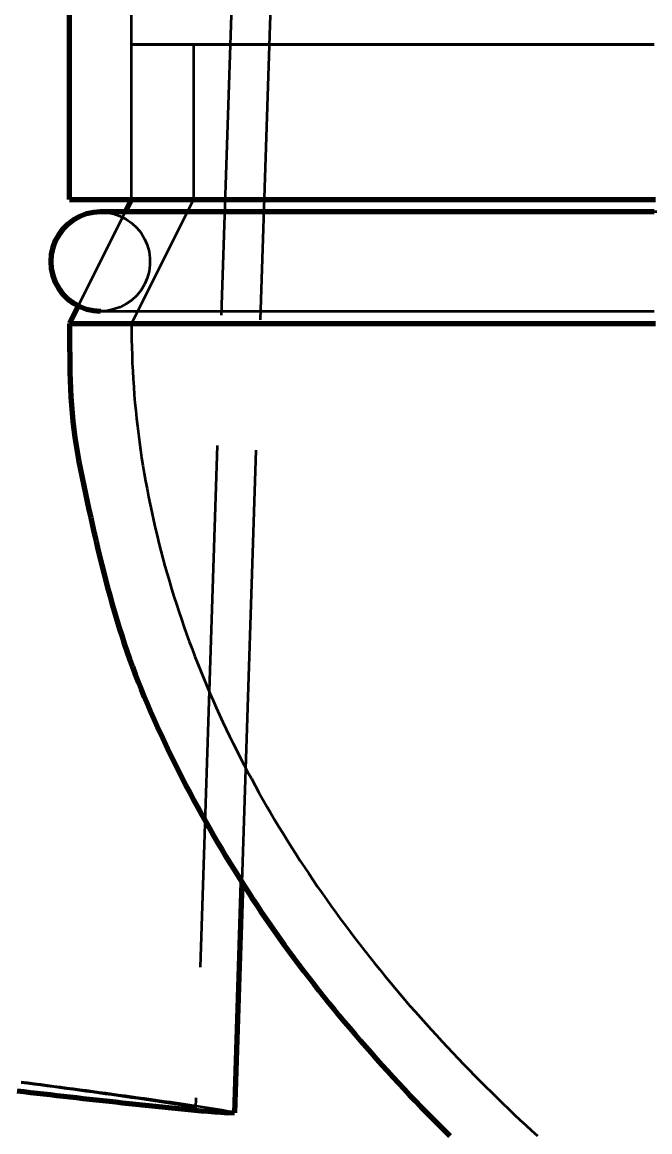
# Model space of a CAD drawing. Header units: millimetres. Extents: x 0 to 2382, y 0 to 420.
# Drawn here: x 139.64 to 144.44, y 222.36 to 230.86 of the extents above; entities that cross this region are included whole.
import ezdxf

# ---------------------------------------------------------------- set-up
doc = ezdxf.new("R2010")
doc.units = ezdxf.units.MM
doc.linetypes.add('IRAM-E-TRAZOS', pattern=[5, 4, -1])
for name, color, linetype, lineweight in [('01-VISIBLE', 7, 'CONTINUOUS', 70), ('02-OCULTA', 4, 'IRAM-E-TRAZOS', 35), ('04-COTA', 3, 'CONTINUOUS', 18)]:
    doc.layers.add(name, color=color, linetype=linetype, lineweight=lineweight)
doc.styles.add('ISO3098', font='isocpeur.ttf')
doc.dimstyles.new('FLAMA-IRAM', dxfattribs={"dimtxt": 3.5, "dimasz": 3.5, "dimexe": 2, "dimexo": 1.5, "dimgap": 1, "dimtad": 1, "dimdec": 1, "dimtxsty": 'ISO3098', "dimblk": 'IRAM_FLECHA', "dimblk1": 'IRAM_FLECHA', "dimblk2": 'IRAM_FLECHA', "dimcen": 2.5, "dimclrd": 256, "dimclre": 256, "dimclrt": 256, "dimazin": 3, "dimtfac": 1, "dimtmove": 0, "dimatfit": 3, "dimlwd": 18, "dimlwe": 18})

# ---------------------------------------------------------------- blocks, each defined once
blk = doc.blocks.new('IRAM_FLECHA')
blk.add_solid([(0, 0), (-1, 0.125), (-1, -0.125)])

msp = doc.modelspace()

# ---------------------------------------------------------------- linework, layer by layer
at = {"layer": '01-VISIBLE'}
for p, q in [((140, 229.5), (140, 232.4125)), ((140.475, 229.5), (140.4275, 229.405)), ((140.0676, 228.6851), (140, 228.55)), ((141.3205, 224.2686), (141.2632, 222.5023))]:
    msp.add_line(p, q, dxfattribs=at)
for points in [[(140, 229.5), (140.0975, 229.5), (140.195, 229.5), (140.2925, 229.5), (140.39, 229.5), (140.4875, 229.5), (140.585, 229.5), (140.6825, 229.5), (140.78, 229.5), (140.8775, 229.5), (140.975, 229.5), (141.0725, 229.5), (141.17, 229.5), (141.2675, 229.5), (141.365, 229.5), (141.4625, 229.5), (141.56, 229.5), (141.6575, 229.5), (141.755, 229.5), (141.8525, 229.5), (141.95, 229.5), (142.0475, 229.5), (142.145, 229.5), (142.2425, 229.5), (142.34, 229.5), (142.4375, 229.5), (142.535, 229.5), (142.6325, 229.5), (142.73, 229.5), (142.8275, 229.5), (142.925, 229.5), (143.0225, 229.5), (143.12, 229.5), (143.2175, 229.5), (143.315, 229.5), (143.4125, 229.5), (143.51, 229.5), (143.6075, 229.5), (143.705, 229.5), (143.8025, 229.5), (143.9, 229.5), (143.9975, 229.5), (144.095, 229.5), (144.1925, 229.5), (144.29, 229.5), (144.3875, 229.5), (144.485, 229.5)], [(140.2375, 229.405), (140.1834, 229.4011), (140.1304, 229.3896), (140.0796, 229.3707), (140.0321, 229.3447), (139.9887, 229.3122), (139.9503, 229.2738), (139.9178, 229.2304), (139.8918, 229.1829), (139.8729, 229.1321), (139.8614, 229.0791), (139.8575, 229.025)], [(140.4275, 229.405), (140.3958, 229.405), (140.3642, 229.405), (140.3325, 229.405), (140.3008, 229.405), (140.2691, 229.405), (140.2375, 229.405)], [(144.4753, 229.405), (144.3789, 229.405), (144.2826, 229.405), (144.1863, 229.405), (144.09, 229.405), (143.9937, 229.405), (143.8974, 229.405), (143.8011, 229.405), (143.7048, 229.405), (143.6084, 229.405), (143.5121, 229.405), (143.4158, 229.405), (143.3195, 229.405), (143.2232, 229.405), (143.1269, 229.405), (143.0306, 229.405), (142.9343, 229.405), (142.8379, 229.405), (142.7416, 229.405), (142.6453, 229.405), (142.549, 229.405), (142.4527, 229.405), (142.3564, 229.405), (142.2601, 229.405), (142.1638, 229.405), (142.0674, 229.405), (141.9711, 229.405), (141.8748, 229.405), (141.7785, 229.405), (141.6822, 229.405), (141.5859, 229.405), (141.4896, 229.405), (141.3933, 229.405), (141.2969, 229.405), (141.2006, 229.405), (141.1043, 229.405), (141.008, 229.405), (140.9117, 229.405), (140.8154, 229.405), (140.7191, 229.405), (140.6228, 229.405), (140.5264, 229.405), (140.4301, 229.405), (140.3338, 229.405), (140.2375, 229.405)], [(139.8575, 229.025), (139.8614, 228.9709), (139.8729, 228.9179), (139.8918, 228.8671), (139.9178, 228.8196), (139.9503, 228.7762), (139.9887, 228.7378), (140.0321, 228.7053), (140.0796, 228.6793), (140.1304, 228.6604), (140.1834, 228.6489), (140.2375, 228.645)], [(140, 228.55), (140.0975, 228.55), (140.195, 228.55), (140.2925, 228.55), (140.39, 228.55), (140.4875, 228.55), (140.585, 228.55), (140.6825, 228.55), (140.78, 228.55), (140.8775, 228.55), (140.975, 228.55), (141.0725, 228.55), (141.17, 228.55), (141.2675, 228.55), (141.365, 228.55), (141.4625, 228.55), (141.56, 228.55), (141.6575, 228.55), (141.755, 228.55), (141.8525, 228.55), (141.95, 228.55), (142.0475, 228.55), (142.145, 228.55), (142.2425, 228.55), (142.34, 228.55), (142.4375, 228.55), (142.535, 228.55), (142.6325, 228.55), (142.73, 228.55), (142.8275, 228.55), (142.925, 228.55), (143.0225, 228.55), (143.12, 228.55), (143.2175, 228.55), (143.315, 228.55), (143.4125, 228.55), (143.51, 228.55), (143.6075, 228.55), (143.705, 228.55), (143.8025, 228.55), (143.9, 228.55), (143.9975, 228.55), (144.095, 228.55), (144.1925, 228.55), (144.29, 228.55), (144.3875, 228.55), (144.485, 228.55)], [(140, 228.55), (140.0005, 228.4875), (140.001, 228.4251), (140.0015, 228.3626), (140.0021, 228.3002), (140.003, 228.2377), (140.0043, 228.1753), (140.0061, 228.1128), (140.0085, 228.0504), (140.0116, 227.988), (140.0157, 227.9257), (140.0207, 227.8634), (140.0268, 227.8013), (140.034, 227.7392), (140.0423, 227.6773), (140.0517, 227.6156), (140.0621, 227.554), (140.0732, 227.4925), (140.085, 227.4312), (140.0973, 227.37), (140.1099, 227.3088), (140.1228, 227.2477), (140.1359, 227.1866), (140.1492, 227.1256), (140.1627, 227.0646), (140.1763, 227.0036), (140.19, 226.9427), (140.204, 226.8818), (140.2182, 226.821), (140.2327, 226.7602), (140.2475, 226.6995), (140.2627, 226.639), (140.2783, 226.5785), (140.2944, 226.5181), (140.3109, 226.4579), (140.328, 226.3978), (140.3455, 226.3379), (140.3634, 226.278), (140.3815, 226.2182), (140.4004, 226.1587), (140.4199, 226.0994), (140.44, 226.0402), (140.4608, 225.9813), (140.4821, 225.9226), (140.5041, 225.8641), (140.5266, 225.8059), (140.5496, 225.7478), (140.5732, 225.69), (140.5972, 225.6323), (140.6218, 225.5749), (140.6469, 225.5177), (140.6724, 225.4607), (140.6984, 225.4039), (140.7248, 225.3473), (140.7516, 225.2909), (140.7789, 225.2347), (140.8065, 225.1787), (140.8345, 225.1228), (140.8629, 225.0672), (140.8916, 225.0117), (140.9207, 224.9565), (140.9502, 224.9014), (140.98, 224.8465), (141.0101, 224.7918), (141.0406, 224.7373), (141.0713, 224.6829), (141.1024, 224.6287), (141.1339, 224.5747), (141.1656, 224.521), (141.1977, 224.4673), (141.23, 224.4139), (141.2627, 224.3607), (141.2958, 224.3077), (141.3291, 224.2549), (141.3629, 224.2023), (141.3969, 224.15), (141.4313, 224.0978), (141.4661, 224.0459), (141.5012, 223.9943), (141.5366, 223.9428), (141.5724, 223.8916), (141.6084, 223.8406), (141.6448, 223.7899), (141.6816, 223.7393), (141.7186, 223.689), (141.7559, 223.639), (141.7936, 223.5891), (141.8315, 223.5395), (141.8697, 223.4901), (141.9083, 223.441), (141.9471, 223.392), (141.9862, 223.3433), (142.0255, 223.2948), (142.0652, 223.2465), (142.1051, 223.1985), (142.1453, 223.1507), (142.1857, 223.1031), (142.2264, 223.0557), (142.2674, 223.0086), (142.3086, 222.9616), (142.3501, 222.9149), (142.3918, 222.8684), (142.4338, 222.8222), (142.476, 222.7761), (142.5184, 222.7303), (142.5611, 222.6847), (142.6039, 222.6393), (142.6471, 222.5941), (142.6904, 222.5491), (142.734, 222.5043), (142.7778, 222.4598), (142.8218, 222.4155), (142.866, 222.3714), (142.9104, 222.3275)], [(141.2632, 222.5023), (141.2131, 222.5009), (141.1626, 222.504), (141.1121, 222.5078), (141.0616, 222.512), (141.0112, 222.5165), (140.9607, 222.5212), (140.9103, 222.526), (140.8599, 222.5309), (140.8095, 222.5359), (140.7591, 222.541), (140.7087, 222.5461), (140.6584, 222.5513), (140.608, 222.5566), (140.5576, 222.5619), (140.5073, 222.5672), (140.4569, 222.5726), (140.4065, 222.578), (140.3562, 222.5835), (140.3058, 222.589), (140.2555, 222.5945), (140.2052, 222.6), (140.1548, 222.6056), (140.1045, 222.6112), (140.0542, 222.6168), (140.0038, 222.6225), (139.9535, 222.6281), (139.9032, 222.6338), (139.8528, 222.6395), (139.8025, 222.6452), (139.7522, 222.6509), (139.7019, 222.6567), (139.6516, 222.6624), (139.6012, 222.6682)]]:
    msp.add_lwpolyline(points, dxfattribs=at)
at = {"layer": '02-OCULTA'}
for p, q in [((140.475, 229.5), (140.475, 297.5)), ((141.616, 242.6075), (140.9654, 222.5389)), ((141.9138, 242.5709), (141.3205, 224.2686)), ((140.475, 229.5), (140.475, 230.6875)), ((140.95, 230.6875), (140.95, 229.5)), ((140.95, 229.5), (140.475, 228.55)), ((140.4275, 229.405), (140.0676, 228.6851))]:
    msp.add_line(p, q, dxfattribs=at)
for points in [[(144.4703, 230.6875), (144.3751, 230.6875), (144.28, 230.6875), (144.1849, 230.6875), (144.0898, 230.6875), (143.9946, 230.6875), (143.8995, 230.6875), (143.8044, 230.6875), (143.7093, 230.6875), (143.6141, 230.6875), (143.519, 230.6875), (143.4239, 230.6875), (143.3288, 230.6875), (143.2336, 230.6875), (143.1385, 230.6875), (143.0434, 230.6875), (142.9483, 230.6875), (142.8531, 230.6875), (142.758, 230.6875), (142.6629, 230.6875), (142.5678, 230.6875), (142.4726, 230.6875), (142.3775, 230.6875), (142.2824, 230.6875), (142.1873, 230.6875), (142.0921, 230.6875), (141.997, 230.6875), (141.9019, 230.6875), (141.8068, 230.6875), (141.7116, 230.6875), (141.6165, 230.6875), (141.5214, 230.6875), (141.4263, 230.6875), (141.3311, 230.6875), (141.236, 230.6875), (141.1409, 230.6875), (141.0458, 230.6875), (140.9506, 230.6875), (140.8555, 230.6875), (140.7604, 230.6875), (140.6653, 230.6875), (140.5701, 230.6875), (140.475, 230.6875)], [(140.475, 230.6875), (140.5701, 230.6875), (140.6653, 230.6875), (140.7604, 230.6875), (140.8555, 230.6875), (140.9506, 230.6875), (141.0458, 230.6875), (141.1409, 230.6875), (141.236, 230.6875), (141.3311, 230.6875), (141.4263, 230.6875), (141.5214, 230.6875), (141.6165, 230.6875), (141.7116, 230.6875), (141.8068, 230.6875), (141.9019, 230.6875), (141.997, 230.6875), (142.0921, 230.6875), (142.1873, 230.6875), (142.2824, 230.6875), (142.3775, 230.6875), (142.4726, 230.6875), (142.5678, 230.6875), (142.6629, 230.6875), (142.758, 230.6875), (142.8531, 230.6875), (142.9483, 230.6875), (143.0434, 230.6875), (143.1385, 230.6875), (143.2336, 230.6875), (143.3288, 230.6875), (143.4239, 230.6875), (143.519, 230.6875), (143.6141, 230.6875), (143.7093, 230.6875), (143.8044, 230.6875), (143.8995, 230.6875), (143.9946, 230.6875), (144.0898, 230.6875), (144.1849, 230.6875), (144.28, 230.6875), (144.3751, 230.6875), (144.4703, 230.6875)], [(144.4745, 230.6875), (144.3818, 230.6875), (144.289, 230.6875), (144.1963, 230.6875), (144.1035, 230.6875), (144.0108, 230.6875), (143.918, 230.6875), (143.8253, 230.6875), (143.7325, 230.6875), (143.6398, 230.6875), (143.547, 230.6875), (143.4543, 230.6875), (143.3615, 230.6875), (143.2688, 230.6875), (143.176, 230.6875), (143.0833, 230.6875), (142.9905, 230.6875), (142.8978, 230.6875), (142.805, 230.6875), (142.7123, 230.6875), (142.6195, 230.6875), (142.5268, 230.6875), (142.434, 230.6875), (142.3413, 230.6875), (142.2485, 230.6875), (142.1558, 230.6875), (142.063, 230.6875), (141.9703, 230.6875), (141.8775, 230.6875), (141.7848, 230.6875), (141.692, 230.6875), (141.5993, 230.6875), (141.5065, 230.6875), (141.4138, 230.6875), (141.321, 230.6875), (141.2283, 230.6875), (141.1355, 230.6875), (141.0428, 230.6875), (140.95, 230.6875)], [(140.95, 230.6875), (141.0428, 230.6875), (141.1355, 230.6875), (141.2283, 230.6875), (141.321, 230.6875), (141.4138, 230.6875), (141.5065, 230.6875), (141.5993, 230.6875), (141.692, 230.6875), (141.7848, 230.6875), (141.8775, 230.6875), (141.9703, 230.6875), (142.063, 230.6875), (142.1558, 230.6875), (142.2485, 230.6875), (142.3413, 230.6875), (142.434, 230.6875), (142.5268, 230.6875), (142.6195, 230.6875), (142.7123, 230.6875), (142.805, 230.6875), (142.8978, 230.6875), (142.9905, 230.6875), (143.0833, 230.6875), (143.176, 230.6875), (143.2688, 230.6875), (143.3615, 230.6875), (143.4543, 230.6875), (143.547, 230.6875), (143.6398, 230.6875), (143.7325, 230.6875), (143.8253, 230.6875), (143.918, 230.6875), (144.0108, 230.6875), (144.1035, 230.6875), (144.1963, 230.6875), (144.289, 230.6875), (144.3818, 230.6875), (144.4745, 230.6875)], [(144.485, 229.5), (144.3875, 229.5), (144.29, 229.5), (144.1925, 229.5), (144.095, 229.5), (143.9975, 229.5), (143.9, 229.5), (143.8025, 229.5), (143.705, 229.5), (143.6075, 229.5), (143.51, 229.5), (143.4125, 229.5), (143.315, 229.5), (143.2175, 229.5), (143.12, 229.5), (143.0225, 229.5), (142.925, 229.5), (142.8275, 229.5), (142.73, 229.5), (142.6325, 229.5), (142.535, 229.5), (142.4375, 229.5), (142.34, 229.5), (142.2425, 229.5), (142.145, 229.5), (142.0475, 229.5), (141.95, 229.5), (141.8525, 229.5), (141.755, 229.5), (141.6575, 229.5), (141.56, 229.5), (141.4625, 229.5), (141.365, 229.5), (141.2675, 229.5), (141.17, 229.5), (141.0725, 229.5), (140.975, 229.5), (140.8775, 229.5), (140.78, 229.5), (140.6825, 229.5), (140.585, 229.5), (140.4875, 229.5), (140.39, 229.5), (140.2925, 229.5), (140.195, 229.5), (140.0975, 229.5), (140, 229.5)], [(144.4703, 229.5), (144.3751, 229.5), (144.28, 229.5), (144.1849, 229.5), (144.0898, 229.5), (143.9946, 229.5), (143.8995, 229.5), (143.8044, 229.5), (143.7093, 229.5), (143.6141, 229.5), (143.519, 229.5), (143.4239, 229.5), (143.3288, 229.5), (143.2336, 229.5), (143.1385, 229.5), (143.0434, 229.5), (142.9483, 229.5), (142.8531, 229.5), (142.758, 229.5), (142.6629, 229.5), (142.5678, 229.5), (142.4726, 229.5), (142.3775, 229.5), (142.2824, 229.5), (142.1873, 229.5), (142.0921, 229.5), (141.997, 229.5), (141.9019, 229.5), (141.8068, 229.5), (141.7116, 229.5), (141.6165, 229.5), (141.5214, 229.5), (141.4263, 229.5), (141.3311, 229.5), (141.236, 229.5), (141.1409, 229.5), (141.0458, 229.5), (140.9506, 229.5), (140.8555, 229.5), (140.7604, 229.5), (140.6653, 229.5), (140.5701, 229.5), (140.475, 229.5)], [(140.475, 229.5), (140.5701, 229.5), (140.6653, 229.5), (140.7604, 229.5), (140.8555, 229.5), (140.9506, 229.5), (141.0458, 229.5), (141.1409, 229.5), (141.236, 229.5), (141.3311, 229.5), (141.4263, 229.5), (141.5214, 229.5), (141.6165, 229.5), (141.7116, 229.5), (141.8068, 229.5), (141.9019, 229.5), (141.997, 229.5), (142.0921, 229.5), (142.1873, 229.5), (142.2824, 229.5), (142.3775, 229.5), (142.4726, 229.5), (142.5678, 229.5), (142.6629, 229.5), (142.758, 229.5), (142.8531, 229.5), (142.9483, 229.5), (143.0434, 229.5), (143.1385, 229.5), (143.2336, 229.5), (143.3288, 229.5), (143.4239, 229.5), (143.519, 229.5), (143.6141, 229.5), (143.7093, 229.5), (143.8044, 229.5), (143.8995, 229.5), (143.9946, 229.5), (144.0898, 229.5), (144.1849, 229.5), (144.28, 229.5), (144.3751, 229.5), (144.4703, 229.5)], [(144.4703, 229.5), (144.3751, 229.5), (144.28, 229.5), (144.1849, 229.5), (144.0898, 229.5), (143.9946, 229.5), (143.8995, 229.5), (143.8044, 229.5), (143.7093, 229.5), (143.6141, 229.5), (143.519, 229.5), (143.4239, 229.5), (143.3288, 229.5), (143.2336, 229.5), (143.1385, 229.5), (143.0434, 229.5), (142.9483, 229.5), (142.8531, 229.5), (142.758, 229.5), (142.6629, 229.5), (142.5678, 229.5), (142.4726, 229.5), (142.3775, 229.5), (142.2824, 229.5), (142.1873, 229.5), (142.0921, 229.5), (141.997, 229.5), (141.9019, 229.5), (141.8068, 229.5), (141.7116, 229.5), (141.6165, 229.5), (141.5214, 229.5), (141.4263, 229.5), (141.3311, 229.5), (141.236, 229.5), (141.1409, 229.5), (141.0458, 229.5), (140.9506, 229.5), (140.8555, 229.5), (140.7604, 229.5), (140.6653, 229.5), (140.5701, 229.5), (140.475, 229.5)], [(140.475, 229.5), (140.5701, 229.5), (140.6653, 229.5), (140.7604, 229.5), (140.8555, 229.5), (140.9506, 229.5), (141.0458, 229.5), (141.1409, 229.5), (141.236, 229.5), (141.3311, 229.5), (141.4263, 229.5), (141.5214, 229.5), (141.6165, 229.5), (141.7116, 229.5), (141.8068, 229.5), (141.9019, 229.5), (141.997, 229.5), (142.0921, 229.5), (142.1873, 229.5), (142.2824, 229.5), (142.3775, 229.5), (142.4726, 229.5), (142.5678, 229.5), (142.6629, 229.5), (142.758, 229.5), (142.8531, 229.5), (142.9483, 229.5), (143.0434, 229.5), (143.1385, 229.5), (143.2336, 229.5), (143.3288, 229.5), (143.4239, 229.5), (143.519, 229.5), (143.6141, 229.5), (143.7093, 229.5), (143.8044, 229.5), (143.8995, 229.5), (143.9946, 229.5), (144.0898, 229.5), (144.1849, 229.5), (144.28, 229.5), (144.3751, 229.5), (144.4703, 229.5)], [(144.4745, 229.5), (144.3818, 229.5), (144.289, 229.5), (144.1963, 229.5), (144.1035, 229.5), (144.0108, 229.5), (143.918, 229.5), (143.8253, 229.5), (143.7325, 229.5), (143.6398, 229.5), (143.547, 229.5), (143.4543, 229.5), (143.3615, 229.5), (143.2688, 229.5), (143.176, 229.5), (143.0833, 229.5), (142.9905, 229.5), (142.8978, 229.5), (142.805, 229.5), (142.7123, 229.5), (142.6195, 229.5), (142.5268, 229.5), (142.434, 229.5), (142.3413, 229.5), (142.2485, 229.5), (142.1558, 229.5), (142.063, 229.5), (141.9703, 229.5), (141.8775, 229.5), (141.7848, 229.5), (141.692, 229.5), (141.5993, 229.5), (141.5065, 229.5), (141.4138, 229.5), (141.321, 229.5), (141.2283, 229.5), (141.1355, 229.5), (141.0428, 229.5), (140.95, 229.5)], [(140.95, 229.5), (141.0428, 229.5), (141.1355, 229.5), (141.2283, 229.5), (141.321, 229.5), (141.4138, 229.5), (141.5065, 229.5), (141.5993, 229.5), (141.692, 229.5), (141.7848, 229.5), (141.8775, 229.5), (141.9703, 229.5), (142.063, 229.5), (142.1558, 229.5), (142.2485, 229.5), (142.3413, 229.5), (142.434, 229.5), (142.5268, 229.5), (142.6195, 229.5), (142.7123, 229.5), (142.805, 229.5), (142.8978, 229.5), (142.9905, 229.5), (143.0833, 229.5), (143.176, 229.5), (143.2688, 229.5), (143.3615, 229.5), (143.4543, 229.5), (143.547, 229.5), (143.6398, 229.5), (143.7325, 229.5), (143.8253, 229.5), (143.918, 229.5), (144.0108, 229.5), (144.1035, 229.5), (144.1963, 229.5), (144.289, 229.5), (144.3818, 229.5), (144.4745, 229.5)], [(140.2375, 229.405), (140.2892, 229.4015), (140.34, 229.3909), (140.3889, 229.3735), (140.4349, 229.3497), (140.4773, 229.3198), (140.5152, 229.2844), (140.5479, 229.2441), (140.5749, 229.1998), (140.5956, 229.1523), (140.6096, 229.1023), (140.6166, 229.0509), (140.6166, 228.9991), (140.6096, 228.9477), (140.5956, 228.8977), (140.5749, 228.8502), (140.5479, 228.8059), (140.5152, 228.7656), (140.4773, 228.7302), (140.4349, 228.7003), (140.3889, 228.6765), (140.34, 228.6591), (140.2892, 228.6485), (140.2375, 228.645)], [(144.5281, 229.405), (144.4327, 229.405), (144.3374, 229.405), (144.242, 229.405), (144.1466, 229.405), (144.0513, 229.405), (143.9559, 229.405), (143.8606, 229.405), (143.7652, 229.405), (143.6698, 229.405), (143.5745, 229.405), (143.4791, 229.405), (143.3837, 229.405), (143.2884, 229.405), (143.193, 229.405), (143.0977, 229.405), (143.0023, 229.405), (142.9069, 229.405), (142.8116, 229.405), (142.7162, 229.405), (142.6208, 229.405), (142.5255, 229.405), (142.4301, 229.405), (142.3348, 229.405), (142.2394, 229.405), (142.144, 229.405), (142.0487, 229.405), (141.9533, 229.405), (141.8579, 229.405), (141.7626, 229.405), (141.6672, 229.405), (141.5719, 229.405), (141.4765, 229.405), (141.3811, 229.405), (141.2858, 229.405), (141.1904, 229.405), (141.095, 229.405), (140.9997, 229.405), (140.9043, 229.405), (140.809, 229.405), (140.7136, 229.405), (140.6182, 229.405), (140.5229, 229.405), (140.4275, 229.405)], [(140.2375, 228.645), (140.3338, 228.645), (140.4301, 228.645), (140.5264, 228.645), (140.6228, 228.645), (140.7191, 228.645), (140.8154, 228.645), (140.9117, 228.645), (141.008, 228.645), (141.1043, 228.645), (141.2006, 228.645), (141.2969, 228.645), (141.3933, 228.645), (141.4896, 228.645), (141.5859, 228.645), (141.6822, 228.645), (141.7785, 228.645), (141.8748, 228.645), (141.9711, 228.645), (142.0674, 228.645), (142.1638, 228.645), (142.2601, 228.645), (142.3564, 228.645), (142.4527, 228.645), (142.549, 228.645), (142.6453, 228.645), (142.7416, 228.645), (142.8379, 228.645), (142.9343, 228.645), (143.0306, 228.645), (143.1269, 228.645), (143.2232, 228.645), (143.3195, 228.645), (143.4158, 228.645), (143.5121, 228.645), (143.6084, 228.645), (143.7048, 228.645), (143.8011, 228.645), (143.8974, 228.645), (143.9937, 228.645), (144.09, 228.645), (144.1863, 228.645), (144.2826, 228.645), (144.3789, 228.645), (144.4753, 228.645)], [(140.2375, 228.645), (140.3338, 228.645), (140.4301, 228.645), (140.5264, 228.645), (140.6228, 228.645), (140.7191, 228.645), (140.8154, 228.645), (140.9117, 228.645), (141.008, 228.645), (141.1043, 228.645), (141.2006, 228.645), (141.2969, 228.645), (141.3933, 228.645), (141.4896, 228.645), (141.5859, 228.645), (141.6822, 228.645), (141.7785, 228.645), (141.8748, 228.645), (141.9711, 228.645), (142.0674, 228.645), (142.1638, 228.645), (142.2601, 228.645), (142.3564, 228.645), (142.4527, 228.645), (142.549, 228.645), (142.6453, 228.645), (142.7416, 228.645), (142.8379, 228.645), (142.9343, 228.645), (143.0306, 228.645), (143.1269, 228.645), (143.2232, 228.645), (143.3195, 228.645), (143.4158, 228.645), (143.5121, 228.645), (143.6084, 228.645), (143.7048, 228.645), (143.8011, 228.645), (143.8974, 228.645), (143.9937, 228.645), (144.09, 228.645), (144.1863, 228.645), (144.2826, 228.645), (144.3789, 228.645), (144.4753, 228.645)], [(144.485, 228.55), (144.3875, 228.55), (144.29, 228.55), (144.1925, 228.55), (144.095, 228.55), (143.9975, 228.55), (143.9, 228.55), (143.8025, 228.55), (143.705, 228.55), (143.6075, 228.55), (143.51, 228.55), (143.4125, 228.55), (143.315, 228.55), (143.2175, 228.55), (143.12, 228.55), (143.0225, 228.55), (142.925, 228.55), (142.8275, 228.55), (142.73, 228.55), (142.6325, 228.55), (142.535, 228.55), (142.4375, 228.55), (142.34, 228.55), (142.2425, 228.55), (142.145, 228.55), (142.0475, 228.55), (141.95, 228.55), (141.8525, 228.55), (141.755, 228.55), (141.6575, 228.55), (141.56, 228.55), (141.4625, 228.55), (141.365, 228.55), (141.2675, 228.55), (141.17, 228.55), (141.0725, 228.55), (140.975, 228.55), (140.8775, 228.55), (140.78, 228.55), (140.6825, 228.55), (140.585, 228.55), (140.4875, 228.55), (140.39, 228.55), (140.2925, 228.55), (140.195, 228.55), (140.0975, 228.55), (140, 228.55)], [(144.4703, 228.55), (144.3751, 228.55), (144.28, 228.55), (144.1849, 228.55), (144.0898, 228.55), (143.9946, 228.55), (143.8995, 228.55), (143.8044, 228.55), (143.7093, 228.55), (143.6141, 228.55), (143.519, 228.55), (143.4239, 228.55), (143.3288, 228.55), (143.2336, 228.55), (143.1385, 228.55), (143.0434, 228.55), (142.9483, 228.55), (142.8531, 228.55), (142.758, 228.55), (142.6629, 228.55), (142.5678, 228.55), (142.4726, 228.55), (142.3775, 228.55), (142.2824, 228.55), (142.1873, 228.55), (142.0921, 228.55), (141.997, 228.55), (141.9019, 228.55), (141.8068, 228.55), (141.7116, 228.55), (141.6165, 228.55), (141.5214, 228.55), (141.4263, 228.55), (141.3311, 228.55), (141.236, 228.55), (141.1409, 228.55), (141.0458, 228.55), (140.9506, 228.55), (140.8555, 228.55), (140.7604, 228.55), (140.6653, 228.55), (140.5701, 228.55), (140.475, 228.55)], [(140.475, 228.55), (140.5701, 228.55), (140.6653, 228.55), (140.7604, 228.55), (140.8555, 228.55), (140.9506, 228.55), (141.0458, 228.55), (141.1409, 228.55), (141.236, 228.55), (141.3311, 228.55), (141.4263, 228.55), (141.5214, 228.55), (141.6165, 228.55), (141.7116, 228.55), (141.8068, 228.55), (141.9019, 228.55), (141.997, 228.55), (142.0921, 228.55), (142.1873, 228.55), (142.2824, 228.55), (142.3775, 228.55), (142.4726, 228.55), (142.5678, 228.55), (142.6629, 228.55), (142.758, 228.55), (142.8531, 228.55), (142.9483, 228.55), (143.0434, 228.55), (143.1385, 228.55), (143.2336, 228.55), (143.3288, 228.55), (143.4239, 228.55), (143.519, 228.55), (143.6141, 228.55), (143.7093, 228.55), (143.8044, 228.55), (143.8995, 228.55), (143.9946, 228.55), (144.0898, 228.55), (144.1849, 228.55), (144.28, 228.55), (144.3751, 228.55), (144.4703, 228.55)], [(140.475, 228.55), (140.4752, 228.4893), (140.4759, 228.4286), (140.4772, 228.3679), (140.479, 228.3072), (140.4814, 228.2465), (140.4844, 228.1859), (140.4879, 228.1252), (140.492, 228.0647), (140.4966, 228.0041), (140.5017, 227.9436), (140.5074, 227.8832), (140.5137, 227.8228), (140.5204, 227.7624), (140.5278, 227.7021), (140.5356, 227.6419), (140.544, 227.5818), (140.5529, 227.5217), (140.5623, 227.4618), (140.5723, 227.4019), (140.5828, 227.342), (140.5938, 227.2823), (140.6053, 227.2227), (140.6173, 227.1632), (140.6298, 227.1038), (140.6428, 227.0445), (140.6564, 226.9853), (140.6704, 226.9262), (140.6849, 226.8673), (140.7, 226.8084), (140.7155, 226.7497), (140.7315, 226.6911), (140.748, 226.6327), (140.7649, 226.5744), (140.7824, 226.5163), (140.8003, 226.4582), (140.8187, 226.4004), (140.8376, 226.3427), (140.8569, 226.2851), (140.8767, 226.2277), (140.8969, 226.1704), (140.9176, 226.1134), (140.9387, 226.0564), (140.9603, 225.9997), (140.9824, 225.9431), (141.0049, 225.8867), (141.0278, 225.8305), (141.0511, 225.7744), (141.0749, 225.7186), (141.0991, 225.6629), (141.1237, 225.6074), (141.1488, 225.5521), (141.1742, 225.4969), (141.2001, 225.442), (141.2264, 225.3873), (141.2531, 225.3327), (141.2801, 225.2784), (141.3076, 225.2242), (141.3355, 225.1703), (141.3637, 225.1165), (141.3924, 225.063), (141.4214, 225.0097), (141.4508, 224.9565), (141.4806, 224.9036), (141.5107, 224.8509), (141.5412, 224.7984), (141.5721, 224.7461), (141.6033, 224.694), (141.6349, 224.6422), (141.6668, 224.5905), (141.6991, 224.5391), (141.7317, 224.4879), (141.7646, 224.4369), (141.7979, 224.3861), (141.8315, 224.3355), (141.8654, 224.2851), (141.8997, 224.235), (141.9342, 224.1851), (141.9691, 224.1354), (142.0043, 224.0859), (142.0398, 224.0366), (142.0756, 223.9876), (142.1117, 223.9387), (142.148, 223.8901), (142.1847, 223.8417), (142.2216, 223.7935), (142.2589, 223.7456), (142.2964, 223.6978), (142.3341, 223.6503), (142.3722, 223.6029), (142.4105, 223.5558), (142.449, 223.5089), (142.4879, 223.4622), (142.527, 223.4158), (142.5664, 223.3697), (142.6061, 223.3237), (142.646, 223.2779), (142.6862, 223.2324), (142.7266, 223.1871), (142.7673, 223.142), (142.8082, 223.0971), (142.8493, 223.0524), (142.8906, 223.008), (142.9322, 222.9637), (142.974, 222.9197), (143.0161, 222.8759), (143.0584, 222.8323), (143.1008, 222.7889), (143.1435, 222.7458), (143.1865, 222.7028), (143.2296, 222.6601), (143.2729, 222.6175), (143.3165, 222.5752), (143.3602, 222.5331), (143.4042, 222.4912), (143.4483, 222.4496), (143.4927, 222.4081), (143.5373, 222.3668), (143.582, 222.3258)], [(139.6306, 222.7407), (139.6802, 222.7342), (139.7298, 222.7277), (139.7794, 222.7212), (139.829, 222.7147), (139.8786, 222.7081), (139.9281, 222.7015), (139.9777, 222.695), (140.0273, 222.6883), (140.0769, 222.6817), (140.1265, 222.6751), (140.176, 222.6684), (140.2256, 222.6617), (140.2752, 222.655), (140.3247, 222.6482), (140.3743, 222.6414), (140.4238, 222.6346), (140.4734, 222.6278), (140.5229, 222.6209), (140.5725, 222.614), (140.622, 222.607), (140.6715, 222.6), (140.7211, 222.593), (140.7706, 222.5859), (140.8201, 222.5787), (140.8696, 222.5714), (140.919, 222.5641), (140.9685, 222.5566), (141.0179, 222.549), (141.0674, 222.5413), (141.1167, 222.5332), (141.166, 222.5248), (141.2152, 222.5157), (141.2632, 222.5023)], [(140.9654, 222.5389), (140.9156, 222.5378), (140.8654, 222.541), (140.8153, 222.5449), (140.7651, 222.5492), (140.715, 222.5537), (140.6649, 222.5584), (140.6149, 222.5632), (140.5648, 222.5682), (140.5147, 222.5732), (140.4647, 222.5783), (140.4146, 222.5835), (140.3646, 222.5887), (140.3145, 222.594), (140.2645, 222.5993), (140.2145, 222.6047), (140.1645, 222.6101), (140.1144, 222.6155), (140.0644, 222.621), (140.0144, 222.6265), (139.9644, 222.632), (139.9144, 222.6375), (139.8644, 222.6431), (139.8144, 222.6487), (139.7644, 222.6543), (139.7144, 222.66), (139.6644, 222.6657), (139.6144, 222.6713)], [(139.63, 222.7361), (139.6796, 222.7296), (139.7292, 222.723), (139.7788, 222.7165), (139.8284, 222.7099), (139.878, 222.7032), (139.9275, 222.6966), (139.9771, 222.6899), (140.0267, 222.6832), (140.0762, 222.6765), (140.1258, 222.6697), (140.1754, 222.6629), (140.2249, 222.6561), (140.2745, 222.6492), (140.324, 222.6423), (140.3735, 222.6354), (140.4231, 222.6284), (140.4726, 222.6213), (140.5221, 222.6142), (140.5716, 222.607), (140.6211, 222.5998), (140.6706, 222.5924), (140.72, 222.5848), (140.7694, 222.5772), (140.8188, 222.5692), (140.8682, 222.5609), (140.9174, 222.5519), (140.9654, 222.5389)]]:
    msp.add_lwpolyline(points, dxfattribs=at)

# ---------------------------------------------------------------- dimensions: what is measured, and where the dimension line sits
at = {"layer": '04-COTA'}
msp.add_linear_dim(base=(121, 216.5), p1=(140, 216.5), p2=(156.5, 313.7382), angle=90, dimstyle='FLAMA-IRAM', override={"dimlfac": 10}, dxfattribs=at).render()

doc.saveas('drawing.dxf')
